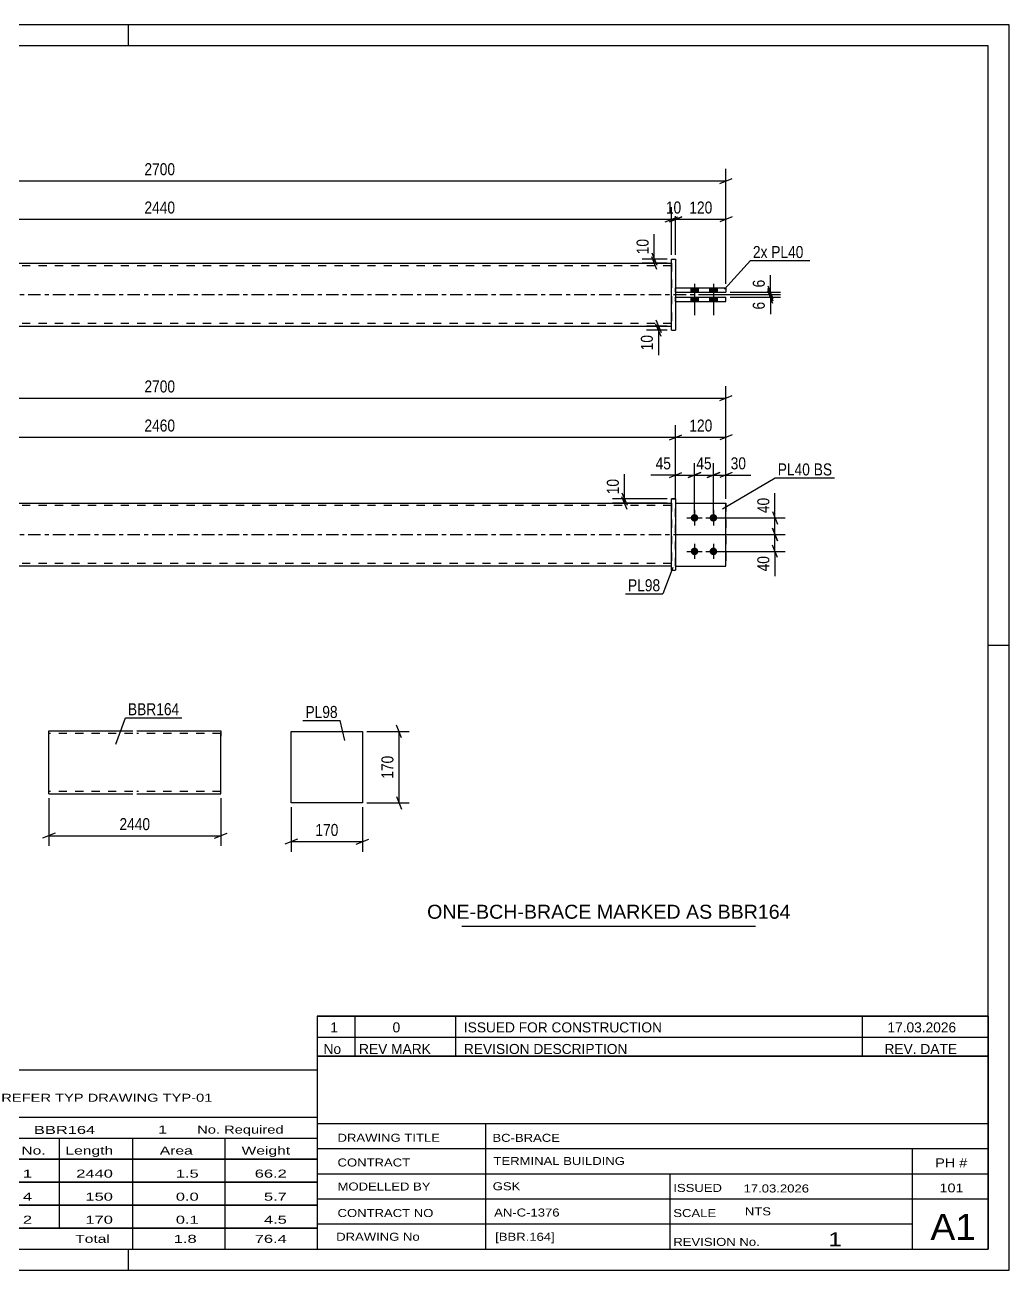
# Model space of a CAD drawing. Header units: millimetres. Extents: x 0 to 420, y 0 to 297.
# Drawn here: x 185.3 to 420, y 0 to 297 of the extents above; entities that cross this region are included whole.
import ezdxf

# ---------------------------------------------------------------- set-up
doc = ezdxf.new("R2010")
doc.units = ezdxf.units.MM
doc.linetypes.add('DXK_LINE_DOT2', pattern=[3.9198, 1.9599, -1.9599])
doc.linetypes.add('DXK_LINE_DOT3', pattern=[5.9187, 2.979, -0.9799, 0.9799, -0.9799])
doc.styles.add('Arial', font='ARIAL.TTF', dxfattribs={"height": 0.2})
doc.styles.add('Arial Narrow', font='ARIALN.TTF', dxfattribs={"height": 0.2})

# ---------------------------------------------------------------- blocks, each defined once
blk = doc.blocks.new('Unknown-580607687-1163')
at = {"color": 5, "linetype": 'Continuous'}
for p, q in [((420, 297), (0, 297)), ((210, 292), (210, 297)), ((420, 0), (420, 297)), ((415, 292), (5, 292)), ((415, 5), (415, 292)), ((420, 149), (415, 149)), ((5, 5), (415, 5)), ((210, 0), (210, 5)), ((0, 0), (420, 0))]:
    blk.add_line(p, q, dxfattribs=at)
blk = doc.blocks.new('Bolt-580607687-1737 - 1734')
at = {"linetype": 'Continuous'}
for points in [[(345, 180.33), (345.19, 180.31), (345.36, 180.25), (345.53, 180.15), (345.67, 180.03), (345.78, 179.88), (345.85, 179.7), (345.89, 179.52), (345.89, 179.33), (345.85, 179.15), (345.78, 178.98), (345.67, 178.82), (345.53, 178.7), (345.36, 178.6), (345.19, 178.55), (345, 178.53), (344.81, 178.55), (344.63, 178.6), (344.47, 178.7), (344.33, 178.82), (344.22, 178.98), (344.14, 179.15), (344.1, 179.33), (344.1, 179.52), (344.14, 179.7), (344.22, 179.88), (344.33, 180.03), (344.47, 180.15), (344.63, 180.25), (344.81, 180.31)], [(349.5, 180.33), (349.69, 180.31), (349.86, 180.25), (350.03, 180.15), (350.17, 180.03), (350.28, 179.88), (350.35, 179.7), (350.39, 179.52), (350.39, 179.33), (350.35, 179.15), (350.28, 178.98), (350.17, 178.82), (350.03, 178.7), (349.86, 178.6), (349.69, 178.55), (349.5, 178.53), (349.31, 178.55), (349.13, 178.6), (348.97, 178.7), (348.83, 178.82), (348.72, 178.98), (348.64, 179.15), (348.6, 179.33), (348.6, 179.52), (348.64, 179.7), (348.72, 179.88), (348.83, 180.03), (348.97, 180.15), (349.13, 180.25), (349.31, 180.31)], [(345, 172.33), (345.19, 172.31), (345.36, 172.25), (345.53, 172.15), (345.67, 172.03), (345.78, 171.88), (345.85, 171.7), (345.89, 171.52), (345.89, 171.33), (345.85, 171.15), (345.78, 170.98), (345.67, 170.82), (345.53, 170.7), (345.36, 170.6), (345.19, 170.55), (345, 170.53), (344.81, 170.55), (344.63, 170.6), (344.47, 170.7), (344.33, 170.82), (344.22, 170.98), (344.14, 171.15), (344.1, 171.33), (344.1, 171.52), (344.14, 171.7), (344.22, 171.88), (344.33, 172.03), (344.47, 172.15), (344.63, 172.25), (344.81, 172.31)], [(349.5, 172.33), (349.69, 172.31), (349.86, 172.25), (350.03, 172.15), (350.17, 172.03), (350.28, 171.88), (350.35, 171.7), (350.39, 171.52), (350.39, 171.33), (350.35, 171.15), (350.28, 170.98), (350.17, 170.82), (350.03, 170.7), (349.86, 170.6), (349.69, 170.55), (349.5, 170.53), (349.31, 170.55), (349.13, 170.6), (348.97, 170.7), (348.83, 170.82), (348.72, 170.98), (348.64, 171.15), (348.6, 171.33), (348.6, 171.52), (348.64, 171.7), (348.72, 171.88), (348.83, 172.03), (348.97, 172.15), (349.13, 172.25), (349.31, 172.31)]]:
    blk.add_hatch(color=1, dxfattribs=at).paths.add_polyline_path(points)
at = {"color": 1, "linetype": 'Continuous'}
for p, q in [((345, 181.23), (345, 177.63)), ((349.5, 181.23), (349.5, 177.63)), ((343.2, 179.43), (346.8, 179.43)), ((347.7, 179.43), (351.3, 179.43)), ((345, 173.23), (345, 169.63)), ((349.5, 173.23), (349.5, 169.63)), ((343.2, 171.43), (346.8, 171.43)), ((347.7, 171.43), (351.3, 171.43))]:
    blk.add_line(p, q, dxfattribs=at)
blk = doc.blocks.new('Part-580607687-1742 - 1734')
at = {"color": 2, "linetype": 'Continuous'}
for p, q in [((95.49, 182.93), (339.5, 182.93)), ((339.5, 167.93), (95.49, 167.93))]:
    blk.add_line(p, q, dxfattribs=at)
at = {"color": 7, "linetype": 'DXK_LINE_DOT2'}
for p, q in [((95.49, 167.93), (95.49, 182.93)), ((339.5, 182.33), (95.49, 182.33)), ((339.5, 182.93), (339.5, 167.93)), ((339.5, 168.53), (95.49, 168.53))]:
    blk.add_line(p, q, dxfattribs=at)
at = {"color": 7, "linetype": 'DXK_LINE_DOT3'}
blk.add_line((85.49, 175.43), (349.5, 175.43), dxfattribs=at)
blk = doc.blocks.new('Part-580607687-1757 - 1734')
at = {"color": 2, "linetype": 'Continuous'}
for p, q in [((340.5, 183.93), (339.5, 183.93)), ((339.5, 166.93), (339.5, 183.93)), ((340.5, 183.93), (340.5, 166.93)), ((339.5, 166.93), (339.5, 166.93)), ((339.5, 166.93), (340.5, 166.93))]:
    blk.add_line(p, q, dxfattribs=at)
at = {"color": 7, "linetype": 'DXK_LINE_DOT2'}
for p, q in [((339.5, 183.93), (339.5, 183.93)), ((339.5, 183.93), (340.5, 183.93)), ((340.5, 183.93), (340.5, 183.93)), ((339.5, 166.93), (340.5, 166.93))]:
    blk.add_line(p, q, dxfattribs=at)
blk = doc.blocks.new('Part-580607687-1777 - 1734')
at = {"color": 2, "linetype": 'Continuous'}
for p, q in [((340.5, 182.93), (352.5, 182.93)), ((352.5, 182.93), (352.5, 182.93)), ((352.5, 167.93), (352.5, 182.93)), ((340.5, 167.93), (352.5, 167.93))]:
    blk.add_line(p, q, dxfattribs=at)
at = {"color": 7, "linetype": 'DXK_LINE_DOT2'}
for p, q in [((340.5, 182.93), (352.5, 182.93)), ((340.5, 167.93), (340.5, 182.93)), ((352.5, 182.93), (352.5, 182.93)), ((340.5, 167.93), (340.5, 167.93)), ((340.5, 167.93), (352.5, 167.93))]:
    blk.add_line(p, q, dxfattribs=at)
blk = doc.blocks.new('Part-580607687-1787 - 1734')
at = {"color": 7, "linetype": 'DXK_LINE_DOT2'}
for p, q in [((340.5, 182.93), (352.5, 182.93)), ((340.5, 167.93), (340.5, 182.93)), ((340.5, 182.93), (352.5, 182.93)), ((352.5, 182.93), (352.5, 182.93)), ((352.5, 182.93), (352.5, 167.93)), ((340.5, 167.93), (340.5, 167.93)), ((340.5, 167.93), (352.5, 167.93)), ((340.5, 167.93), (352.5, 167.93))]:
    blk.add_line(p, q, dxfattribs=at)
blk = doc.blocks.new('Part-580607687-1419 - 1390')
at = {"color": 2, "linetype": 'Continuous'}
for p, q in [((340.5, 234.26), (352.5, 234.26)), ((340.5, 233.26), (352.5, 233.26)), ((352.5, 234.26), (352.5, 233.26))]:
    blk.add_line(p, q, dxfattribs=at)
at = {"color": 7, "linetype": 'DXK_LINE_DOT2'}
for p, q in [((340.5, 233.26), (340.5, 234.26)), ((340.5, 234.26), (352.5, 234.26)), ((340.5, 233.26), (352.5, 233.26)), ((352.5, 234.26), (352.5, 234.26))]:
    blk.add_line(p, q, dxfattribs=at)
blk = doc.blocks.new('Part-580607687-1424 - 1390')
at = {"color": 2, "linetype": 'Continuous'}
for p, q in [((340.5, 232.06), (352.5, 232.06)), ((352.5, 231.06), (352.5, 232.06)), ((340.5, 231.06), (352.5, 231.06))]:
    blk.add_line(p, q, dxfattribs=at)
at = {"color": 7, "linetype": 'DXK_LINE_DOT2'}
for p, q in [((340.5, 231.06), (340.5, 232.06)), ((340.5, 232.06), (352.5, 232.06)), ((340.5, 231.06), (352.5, 231.06))]:
    blk.add_line(p, q, dxfattribs=at)
blk = doc.blocks.new('Part-580607687-1436 - 1390')
at = {"color": 2, "linetype": 'Continuous'}
for p, q in [((339.5, 241.16), (339.5, 241.16)), ((339.5, 224.16), (339.5, 241.16)), ((339.5, 241.16), (340.5, 241.16)), ((340.5, 241.16), (340.5, 241.16)), ((340.5, 241.16), (340.5, 224.16)), ((339.5, 224.16), (340.5, 224.16)), ((339.5, 224.16), (339.5, 224.16)), ((340.5, 224.16), (340.5, 224.16))]:
    blk.add_line(p, q, dxfattribs=at)
at = {"color": 7, "linetype": 'DXK_LINE_DOT2'}
for p, q in [((339.5, 241.16), (339.5, 241.16)), ((339.5, 241.16), (340.5, 241.16)), ((339.5, 224.16), (340.5, 224.16))]:
    blk.add_line(p, q, dxfattribs=at)
blk = doc.blocks.new('Part-580607687-1451 - 1390')
at = {"color": 2, "linetype": 'Continuous'}
for p, q in [((95.49, 240.16), (339.5, 240.16)), ((95.49, 225.16), (339.5, 225.16))]:
    blk.add_line(p, q, dxfattribs=at)
at = {"color": 7, "linetype": 'DXK_LINE_DOT2'}
for p, q in [((95.49, 240.16), (95.49, 225.16)), ((339.5, 239.56), (95.49, 239.56)), ((339.5, 240.16), (339.5, 225.16)), ((339.5, 225.76), (95.49, 225.76))]:
    blk.add_line(p, q, dxfattribs=at)
at = {"color": 7, "linetype": 'DXK_LINE_DOT3'}
blk.add_line((85.49, 232.66), (349.5, 232.66), dxfattribs=at)
blk = doc.blocks.new('Bolt-580607687-1452 - 1390')
at = {"linetype": 'Continuous'}
for points in [[(345.9, 234.26), (344.1, 234.26), (344.1, 233.26), (345.9, 233.26)], [(345.9, 234.26), (344.1, 234.26), (344.1, 233.26), (345.9, 233.26)], [(345.9, 232.06), (344.1, 232.06), (344.1, 231.06), (345.9, 231.06)], [(345.9, 232.06), (344.1, 232.06), (344.1, 231.06), (345.9, 231.06)], [(350.4, 234.26), (348.6, 234.26), (348.6, 233.26), (350.4, 233.26)], [(350.4, 234.26), (348.6, 234.26), (348.6, 233.26), (350.4, 233.26)], [(350.4, 232.06), (348.6, 232.06), (348.6, 231.06), (350.4, 231.06)], [(350.4, 232.06), (348.6, 232.06), (348.6, 231.06), (350.4, 231.06)]]:
    blk.add_hatch(color=1, dxfattribs=at).paths.add_polyline_path(points)
at = {"color": 1, "linetype": 'Continuous'}
for p, q in [((345, 235.26), (345, 227.76)), ((345, 235.26), (345, 227.76)), ((349.5, 235.26), (349.5, 227.76)), ((349.5, 235.26), (349.5, 227.76)), ((344.1, 234.26), (344.1, 233.26)), ((344.1, 234.26), (344.1, 233.26)), ((344.1, 232.06), (344.1, 231.06)), ((344.1, 232.06), (344.1, 231.06)), ((345.9, 234.26), (345.9, 233.26)), ((345.9, 234.26), (345.9, 233.26)), ((345.9, 232.06), (345.9, 231.06)), ((345.9, 232.06), (345.9, 231.06)), ((348.6, 234.26), (348.6, 233.26)), ((348.6, 234.26), (348.6, 233.26)), ((348.6, 232.06), (348.6, 231.06)), ((348.6, 232.06), (348.6, 231.06)), ((350.4, 234.26), (350.4, 233.26)), ((350.4, 234.26), (350.4, 233.26)), ((350.4, 232.06), (350.4, 231.06)), ((350.4, 232.06), (350.4, 231.06))]:
    blk.add_line(p, q, dxfattribs=at)
blk = doc.blocks.new('Part-580607687-2281 - 2275')
at = {"color": 2, "linetype": 'Continuous'}
for p, q in [((248.85, 111.44), (248.85, 128.44)), ((248.85, 128.44), (265.85, 128.44)), ((265.85, 128.44), (265.85, 111.44)), ((265.85, 111.44), (248.85, 111.44))]:
    blk.add_line(p, q, dxfattribs=at)
blk = doc.blocks.new('Part-580607687-2307 - 2300')
at = {"color": 2, "linetype": 'Continuous'}
for p, q in [((191.04, 113.68), (191.04, 128.59)), ((191.04, 128.59), (211.04, 128.59)), ((212.04, 128.59), (232.04, 128.59)), ((232.04, 128.59), (232.04, 128.5)), ((232.04, 128.5), (232.04, 127.39)), ((232.04, 113.59), (232.04, 127.39)), ((191.04, 113.59), (191.04, 113.68)), ((191.04, 113.59), (211.04, 113.59)), ((212.04, 113.59), (232.04, 113.59))]:
    blk.add_line(p, q, dxfattribs=at)
at = {"color": 7, "linetype": 'DXK_LINE_DOT2'}
for p, q in [((211.04, 127.99), (191.04, 127.99)), ((232.04, 127.99), (212.04, 127.99)), ((232.04, 127.39), (232.04, 128.24)), ((191.04, 114.19), (191.04, 114.23)), ((211.04, 114.19), (191.04, 114.19)), ((232.04, 114.19), (212.04, 114.19)), ((232.04, 114.19), (232.04, 114.23))]:
    blk.add_line(p, q, dxfattribs=at)
blk = doc.blocks.new('StraightDimension-580607687-1961 - 1734')
at = {"color": 7, "linetype": 'Continuous'}
for p, q in [((343.5, 189.04), (346.5, 190.24)), ((345, 180.43), (345, 192.49)), ((351, 190.24), (348, 189.04)), ((349.5, 180.43), (349.5, 192.49)), ((345, 189.64), (349.5, 189.64))]:
    blk.add_line(p, q, dxfattribs=at)
at = {"color": 0}
blk.add_wipeout([(349.68, 190.39), (349.68, 194.59), (344.82, 194.59), (344.82, 190.39)], dxfattribs=at)
at = {"color": 3, "style": 'Arial Narrow'}
blk.add_text('45', height=2.863, dxfattribs=at).set_placement((345.42, 190.99))
blk = doc.blocks.new('StraightDimension-580607687-1915 - 1734')
at = {"color": 7, "linetype": 'Continuous'}
for p, q in [((350.5, 179.43), (366.58, 179.43)), ((363.58, 180.93), (364.78, 177.93)), ((364.18, 175.43), (364.18, 179.43)), ((341.5, 175.43), (366.58, 175.43)), ((364.78, 173.93), (363.58, 176.93))]:
    blk.add_line(p, q, dxfattribs=at)
at = {"color": 0}
blk.add_wipeout([(363.43, 184.81), (359.23, 184.81), (359.23, 179.95), (363.43, 179.95)], dxfattribs=at)
at = {"color": 7, "linetype": 'Continuous'}
blk.add_line((364.18, 179.43), (364.18, 185.33), dxfattribs=at)
blk.add_line((364.18, 179.43), (364.18, 185.33), dxfattribs=at)
at = {"color": 3, "style": 'Arial Narrow'}
blk.add_text('40', height=2.863, rotation=90.0002, dxfattribs=at).set_placement((362.83, 180.55))
blk = doc.blocks.new('StraightDimension-580607687-1906 - 1734')
at = {"color": 7, "linetype": 'Continuous'}
for p, q in [((341.5, 175.43), (366.58, 175.43)), ((363.58, 176.93), (364.78, 173.93)), ((364.18, 171.43), (364.18, 175.43)), ((364.78, 169.93), (363.58, 172.93)), ((350.5, 171.43), (366.58, 171.43))]:
    blk.add_line(p, q, dxfattribs=at)
at = {"color": 0}
blk.add_wipeout([(363.43, 170.9), (359.23, 170.9), (359.23, 166.05), (363.43, 166.05)], dxfattribs=at)
at = {"color": 7, "linetype": 'Continuous'}
blk.add_line((364.18, 171.43), (364.18, 165.52), dxfattribs=at)
blk.add_line((364.18, 171.43), (364.18, 165.52), dxfattribs=at)
at = {"color": 3, "style": 'Arial Narrow'}
blk.add_text('40', height=2.863, rotation=90.0002, dxfattribs=at).set_placement((362.83, 166.65))
blk = doc.blocks.new('StraightDimension-580607687-1925 - 1734')
at = {"color": 7, "linetype": 'Continuous'}
for p, q in [((83.99, 208.58), (80.99, 207.38)), ((82.49, 183.93), (82.49, 210.83)), ((82.49, 207.98), (352.5, 207.98)), ((351, 207.38), (354, 208.58)), ((352.5, 183.93), (352.5, 210.83))]:
    blk.add_line(p, q, dxfattribs=at)
at = {"color": 0}
blk.add_wipeout([(221.75, 208.73), (221.75, 212.93), (213.24, 212.93), (213.24, 208.73)], dxfattribs=at)
at = {"color": 3, "style": 'Arial Narrow'}
blk.add_text('2700', height=2.863, dxfattribs=at).set_placement((213.84, 209.33))
blk = doc.blocks.new('StraightDimension-580607687-1871 - 1734')
at = {"color": 7, "linetype": 'Continuous'}
for p, q in [((95.99, 199.26), (92.99, 198.06)), ((94.49, 176.43), (94.49, 201.51)), ((339, 198.06), (342, 199.26)), ((340.5, 183.93), (340.5, 201.51)), ((94.49, 198.66), (340.5, 198.66))]:
    blk.add_line(p, q, dxfattribs=at)
at = {"color": 0}
blk.add_wipeout([(221.75, 199.41), (221.75, 203.61), (213.24, 203.61), (213.24, 199.41)], dxfattribs=at)
at = {"color": 3, "style": 'Arial Narrow'}
blk.add_text('2460', height=2.863, dxfattribs=at).set_placement((213.84, 200.01))
blk = doc.blocks.new('StraightDimension-580607687-1974 - 1734')
at = {"color": 7, "linetype": 'Continuous'}
for p, q in [((339, 189.04), (342, 190.24)), ((340.5, 183.93), (340.5, 192.49)), ((346.5, 190.24), (343.5, 189.04)), ((345, 180.43), (345, 192.49)), ((340.5, 189.64), (345, 189.64))]:
    blk.add_line(p, q, dxfattribs=at)
at = {"color": 0}
blk.add_wipeout([(339.97, 190.39), (339.97, 194.59), (335.12, 194.59), (335.12, 190.39)], dxfattribs=at)
at = {"color": 7, "linetype": 'Continuous'}
blk.add_line((340.5, 189.64), (334.59, 189.64), dxfattribs=at)
blk.add_line((340.5, 189.64), (334.59, 189.64), dxfattribs=at)
at = {"color": 3, "style": 'Arial Narrow'}
blk.add_text('45', height=2.863, dxfattribs=at).set_placement((335.72, 190.99))
blk = doc.blocks.new('StraightDimension-580607687-1886 - 1734')
at = {"color": 7, "linetype": 'Continuous'}
for p, q in [((339, 198.06), (342, 199.26)), ((340.5, 183.93), (340.5, 201.51)), ((354, 199.26), (351, 198.06)), ((352.5, 183.93), (352.5, 201.51)), ((340.5, 198.66), (352.5, 198.66))]:
    blk.add_line(p, q, dxfattribs=at)
at = {"color": 0}
blk.add_wipeout([(349.84, 199.41), (349.84, 203.61), (343.16, 203.61), (343.16, 199.41)], dxfattribs=at)
at = {"color": 3, "style": 'Arial Narrow'}
blk.add_text('120', height=2.863, dxfattribs=at).set_placement((343.76, 200.01))
blk = doc.blocks.new('StraightDimension-580607687-1945 - 1734')
at = {"color": 7, "linetype": 'Continuous'}
for p, q in [((348, 189.04), (351, 190.24)), ((349.5, 180.43), (349.5, 192.49)), ((354, 190.24), (351, 189.04)), ((352.5, 183.93), (352.5, 192.49)), ((349.5, 189.64), (352.5, 189.64))]:
    blk.add_line(p, q, dxfattribs=at)
at = {"color": 0}
blk.add_wipeout([(357.88, 190.39), (357.88, 194.59), (353.02, 194.59), (353.02, 190.39)], dxfattribs=at)
at = {"color": 7, "linetype": 'Continuous'}
blk.add_line((352.5, 189.64), (358.4, 189.64), dxfattribs=at)
blk.add_line((352.5, 189.64), (358.4, 189.64), dxfattribs=at)
at = {"color": 3, "style": 'Arial Narrow'}
blk.add_text('30', height=2.863, dxfattribs=at).set_placement((353.62, 190.99))
blk = doc.blocks.new('StraightDimension-580607687-1991 - 1734')
at = {"color": 7, "linetype": 'Continuous'}
for p, q in [((327.7, 185.43), (328.9, 182.43)), ((328.9, 181.43), (327.7, 184.43)), ((338.5, 183.93), (325.45, 183.93)), ((338.5, 182.93), (325.45, 182.93)), ((328.3, 182.93), (328.3, 183.93))]:
    blk.add_line(p, q, dxfattribs=at)
at = {"color": 0}
blk.add_wipeout([(327.55, 189.31), (323.35, 189.31), (323.35, 184.45), (327.55, 184.45)], dxfattribs=at)
at = {"color": 7, "linetype": 'Continuous'}
blk.add_line((328.3, 183.93), (328.3, 189.83), dxfattribs=at)
blk.add_line((328.3, 183.93), (328.3, 189.83), dxfattribs=at)
at = {"color": 3, "style": 'Arial Narrow'}
blk.add_text('10', height=2.863, rotation=90.0002, dxfattribs=at).set_placement((326.95, 185.05))
blk = doc.blocks.new('StraightDimension-580607687-1634 - 1390')
at = {"color": 7, "linetype": 'Continuous'}
for p, q in [((82.49, 235.26), (82.49, 262.65)), ((352.5, 235.26), (352.5, 262.65)), ((83.99, 260.4), (80.99, 259.2)), ((82.49, 259.8), (352.5, 259.8)), ((351, 259.2), (354, 260.4))]:
    blk.add_line(p, q, dxfattribs=at)
at = {"color": 0}
blk.add_wipeout([(221.75, 260.55), (221.75, 264.75), (213.24, 264.75), (213.24, 260.55)], dxfattribs=at)
at = {"color": 3, "style": 'Arial Narrow'}
blk.add_text('2700', height=2.863, dxfattribs=at).set_placement((213.84, 261.15))
blk = doc.blocks.new('StraightDimension-580607687-1564 - 1390')
at = {"color": 7, "linetype": 'Continuous'}
for p, q in [((362.49, 234.76), (363.69, 231.76)), ((348.25, 232.66), (365.49, 232.66)), ((353.5, 233.26), (365.49, 233.26)), ((363.69, 231.16), (362.49, 234.16)), ((363.09, 232.66), (363.09, 233.26))]:
    blk.add_line(p, q, dxfattribs=at)
at = {"color": 0}
blk.add_wipeout([(362.34, 236.82), (358.14, 236.82), (358.14, 233.79), (362.34, 233.79)], dxfattribs=at)
at = {"color": 7, "linetype": 'Continuous'}
blk.add_line((363.09, 233.26), (363.09, 237.34), dxfattribs=at)
blk.add_line((363.09, 233.26), (363.09, 237.34), dxfattribs=at)
at = {"color": 3, "style": 'Arial Narrow'}
blk.add_text('6', height=2.86, rotation=90.0002, dxfattribs=at).set_placement((361.74, 234.39))
blk = doc.blocks.new('StraightDimension-580607687-1573 - 1390')
at = {"color": 7, "linetype": 'Continuous'}
for p, q in [((348.25, 232.66), (365.49, 232.66)), ((353.5, 232.06), (365.49, 232.06)), ((362.49, 234.16), (363.69, 231.16)), ((363.69, 230.56), (362.49, 233.56)), ((363.09, 232.06), (363.09, 232.66))]:
    blk.add_line(p, q, dxfattribs=at)
at = {"color": 0}
blk.add_wipeout([(362.34, 231.54), (358.14, 231.54), (358.14, 228.51), (362.34, 228.51)], dxfattribs=at)
at = {"color": 7, "linetype": 'Continuous'}
blk.add_line((363.09, 232.06), (363.09, 227.98), dxfattribs=at)
blk.add_line((363.09, 232.06), (363.09, 227.98), dxfattribs=at)
at = {"color": 3, "style": 'Arial Narrow'}
blk.add_text('6', height=2.86, rotation=90.0002, dxfattribs=at).set_placement((361.74, 229.11))
blk = doc.blocks.new('StraightDimension-580607687-1603 - 1390')
at = {"color": 7, "linetype": 'Continuous'}
for p, q in [((340.5, 242.16), (340.5, 253.51)), ((352.5, 235.26), (352.5, 253.51)), ((339, 250.06), (342, 251.26)), ((340.5, 250.66), (352.5, 250.66)), ((354, 251.26), (351, 250.06))]:
    blk.add_line(p, q, dxfattribs=at)
at = {"color": 0}
blk.add_wipeout([(349.84, 251.41), (349.84, 255.61), (343.16, 255.61), (343.16, 251.41)], dxfattribs=at)
at = {"color": 3, "style": 'Arial Narrow'}
blk.add_text('120', height=2.863, dxfattribs=at).set_placement((343.76, 252.01))
blk = doc.blocks.new('StraightDimension-580607687-1677 - 1390')
at = {"color": 7, "linetype": 'Continuous'}
for p, q in [((338.5, 241.16), (332.55, 241.16)), ((334.8, 242.66), (336, 239.66)), ((336, 238.66), (334.8, 241.66)), ((335.4, 240.16), (335.4, 241.16)), ((338.5, 240.16), (332.55, 240.16))]:
    blk.add_line(p, q, dxfattribs=at)
at = {"color": 0}
blk.add_wipeout([(334.65, 246.54), (330.45, 246.54), (330.45, 241.69), (334.65, 241.69)], dxfattribs=at)
at = {"color": 7, "linetype": 'Continuous'}
blk.add_line((335.4, 241.16), (335.4, 247.07), dxfattribs=at)
blk.add_line((335.4, 241.16), (335.4, 247.07), dxfattribs=at)
at = {"color": 3, "style": 'Arial Narrow'}
blk.add_text('10', height=2.863, rotation=90.0002, dxfattribs=at).set_placement((334.05, 242.29))
blk = doc.blocks.new('StraightDimension-580607687-1613 - 1390')
at = {"color": 7, "linetype": 'Continuous'}
for p, q in [((339.5, 242.16), (339.5, 253.51)), ((340.5, 242.16), (340.5, 253.51)), ((338, 250.06), (341, 251.26)), ((342, 251.26), (339, 250.06)), ((339.5, 250.66), (340.5, 250.66))]:
    blk.add_line(p, q, dxfattribs=at)
at = {"color": 0}
blk.add_wipeout([(342.43, 251.41), (342.43, 255.61), (337.57, 255.61), (337.57, 251.41)], dxfattribs=at)
at = {"color": 3, "style": 'Arial Narrow'}
blk.add_text('10', height=2.863, dxfattribs=at).set_placement((338.17, 252.01))
blk = doc.blocks.new('StraightDimension-580607687-1623 - 1390')
at = {"color": 7, "linetype": 'Continuous'}
for p, q in [((95.49, 242.16), (95.49, 253.51)), ((339.5, 242.16), (339.5, 253.51)), ((96.99, 251.26), (93.99, 250.06)), ((95.49, 250.66), (339.5, 250.66)), ((338, 250.06), (341, 251.26))]:
    blk.add_line(p, q, dxfattribs=at)
at = {"color": 0}
blk.add_wipeout([(221.75, 251.41), (221.75, 255.61), (213.24, 255.61), (213.24, 251.41)], dxfattribs=at)
at = {"color": 3, "style": 'Arial Narrow'}
blk.add_text('2440', height=2.863, dxfattribs=at).set_placement((213.84, 252.01))
blk = doc.blocks.new('StraightDimension-580607687-1688 - 1390')
at = {"color": 7, "linetype": 'Continuous'}
for p, q in [((335.81, 226.66), (337.01, 223.66)), ((338.5, 225.16), (333.56, 225.16)), ((338.5, 224.16), (333.56, 224.16)), ((337.01, 222.66), (335.81, 225.66)), ((336.41, 224.16), (336.41, 225.16))]:
    blk.add_line(p, q, dxfattribs=at)
at = {"color": 0}
blk.add_wipeout([(335.66, 223.64), (331.46, 223.64), (331.46, 218.78), (335.66, 218.78)], dxfattribs=at)
at = {"color": 7, "linetype": 'Continuous'}
blk.add_line((336.41, 224.16), (336.41, 218.26), dxfattribs=at)
blk.add_line((336.41, 224.16), (336.41, 218.26), dxfattribs=at)
at = {"color": 3, "style": 'Arial Narrow'}
blk.add_text('10', height=2.863, rotation=90.0002, dxfattribs=at).set_placement((335.06, 219.38))
blk = doc.blocks.new('StraightDimension-580607687-2283 - 2275')
at = {"color": 7, "linetype": 'Continuous'}
for p, q in [((248.85, 110.44), (248.85, 99.8)), ((265.85, 110.44), (265.85, 99.8)), ((250.35, 102.8), (247.35, 101.6)), ((248.85, 102.2), (265.85, 102.2)), ((264.35, 101.6), (267.35, 102.8))]:
    blk.add_line(p, q, dxfattribs=at)
at = {"color": 0}
blk.add_wipeout([(260.69, 102.95), (260.69, 107.15), (254, 107.15), (254, 102.95)], dxfattribs=at)
at = {"color": 3, "style": 'Arial Narrow'}
blk.add_text('170', height=2.863, dxfattribs=at).set_placement((254.6, 103.55))
blk = doc.blocks.new('StraightDimension-580607687-2288 - 2275')
at = {"color": 7, "linetype": 'Continuous'}
for p, q in [((266.85, 128.44), (276.95, 128.44)), ((275.15, 126.94), (273.95, 129.94)), ((274.55, 111.44), (274.55, 128.44)), ((273.95, 112.94), (275.15, 109.94)), ((266.85, 111.44), (276.95, 111.44))]:
    blk.add_line(p, q, dxfattribs=at)
at = {"color": 0}
blk.add_wipeout([(273.8, 123.28), (269.6, 123.28), (269.6, 116.6), (273.8, 116.6)], dxfattribs=at)
at = {"color": 3, "style": 'Arial Narrow'}
blk.add_text('170', height=2.863, rotation=90.0002, dxfattribs=at).set_placement((273.2, 117.2))
blk = doc.blocks.new('StraightDimension-580607687-2312 - 2300')
at = {"color": 7, "linetype": 'Continuous'}
for p, q in [((191.04, 112.59), (191.04, 101.19)), ((232.04, 112.59), (232.04, 101.19)), ((192.54, 104.19), (189.54, 102.99)), ((230.54, 102.99), (233.54, 104.19)), ((191.04, 103.59), (232.04, 103.59))]:
    blk.add_line(p, q, dxfattribs=at)
at = {"color": 0}
blk.add_wipeout([(215.79, 104.34), (215.79, 108.54), (207.28, 108.54), (207.28, 104.34)], dxfattribs=at)
at = {"color": 3, "style": 'Arial Narrow'}
blk.add_text('2440', height=2.863, dxfattribs=at).set_placement((207.88, 104.94))
blk = doc.blocks.new('Unknown-580607687-3677')
at = {"color": 7, "linetype": 'Continuous'}
for p, q in [((255, 51.05), (255, 5)), ((255, 51.05), (415, 51.05)), ((415, 51), (415, 5)), ((255, 35), (415, 35)), ((295.14, 35), (295.14, 5)), ((255, 29), (415, 29)), ((397, 5.05), (397, 29.05)), ((255, 23), (415, 23)), ((339.14, 23), (339.14, 5)), ((255, 17), (415, 17)), ((255, 11), (397, 11)), ((255, 5), (415, 5))]:
    blk.add_line(p, q, dxfattribs=at)
at = {"color": 7, "style": 'Arial Narrow'}
for s, height, width, p in [('DRAWING TITLE', 1.9089, 1.425378, (259.88, 30.61)), ('BC-BRACE', 1.909, 1.425378, (296.81, 30.59)), ('TERMINAL BUILDING', 1.9089, 1.425378, (297.06, 25.07)), ('CONTRACT', 1.909, 1.425378, (259.88, 24.71)), ('MODELLED BY', 1.9089, 1.425378, (259.88, 18.98)), ('GSK', 1.909, 1.425378, (296.88, 19.04)), ('ISSUED', 1.909, 1.425378, (339.94, 18.64)), ('17.03.2026', 1.909, 1.425378, (356.69, 18.52)), ('CONTRACT NO', 1.9089, 1.425378, (259.88, 12.66)), ('AN-C-1376', 1.909, 1.425378, (297.23, 12.78)), ('SCALE', 1.909, 1.425378, (339.94, 12.65)), ('A1', 6.204, 1.25, (401.24, 7.2)), ('DRAWING No', 1.909, 1.425378, (259.56, 7)), ('[BBR.164]', 1.909, 1.425378, (297.46, 6.99)), ('1', 3.34, 1.5, (376.91, 5.68)), ('REVISION No.', 1.9089, 1.425378, (339.94, 5.77))]:
    blk.add_text(s, height=height, dxfattribs=dict(at, width=width)).set_placement(p)
at = {"color": 7, "linetype": 'Continuous', "style": 'Arial Narrow'}
for s, height, width, p in [('PH #', 2.1, 1.42538, (402.4, 24.55)), ('101', 2.1, 1.42538, (403.41, 18.55)), ('NTS', 1.909, 1.425378, (357, 13.05))]:
    blk.add_text(s, height=height, dxfattribs=dict(at, width=width)).set_placement(p)
blk = doc.blocks.new('Unknown-580607687-3678')
at = {"color": 7, "linetype": 'Continuous'}
for p, q in [((255, 60.55), (415, 60.55)), ((415, 60.55), (255, 60.55)), ((255, 60.55), (255, 55.55)), ((264, 60.55), (264, 55.55)), ((288, 60.55), (288, 55.55)), ((385, 60.55), (385, 55.55)), ((415, 60.55), (415, 55.55)), ((255, 55.55), (415, 55.55)), ((255, 55.55), (255, 51.05)), ((255, 55.55), (415, 55.55)), ((264, 55.55), (264, 51.05)), ((288, 55.55), (288, 51.05)), ((385, 55.55), (385, 51.05)), ((415, 55.55), (415, 51.05)), ((415, 51.05), (255, 51.05))]:
    blk.add_line(p, q, dxfattribs=at)
at = {"color": 7, "linetype": 'Continuous', "style": 'Arial Narrow'}
for s, height, width, p in [('1', 2.39, 1.196471, (258.16, 56.7)), ('0', 2.39, 1.196471, (273, 56.7)), ('ISSUED FOR CONSTRUCTION', 2.3861, 1.196471, (290, 56.7)), ('17.03.2026', 2.386, 1.196471, (391, 56.7)), ('No', 2.386, 1.2, (256.54, 51.55)), ('REV MARK', 2.386, 1.2, (265, 51.55)), ('REVISION DESCRIPTION', 2.3861, 1.2, (290, 51.55)), ('REV. DATE', 2.386, 1.2, (390.28, 51.55))]:
    blk.add_text(s, height=height, dxfattribs=dict(at, width=width)).set_placement(p)
blk = doc.blocks.new('Unknown-580607687-3679')
at = {"color": 7, "linetype": 'Continuous'}
for p, q in [((95, 47.75), (255, 47.75)), ((95, 36.5), (95, 47.75)), ((255, 47.75), (255, 36.5)), ((95, 36.5), (255, 36.5)), ((95, 36.5), (95, 31.5)), ((255, 36.5), (255, 31.5)), ((95, 31.5), (255, 31.5)), ((95, 31.5), (95, 26.5)), ((119, 31.5), (119, 26.5)), ((154.5, 31.5), (154.5, 26.5)), ((180.5, 31.5), (180.5, 26.5)), ((193.5, 31.5), (193.5, 26.5)), ((211, 31.5), (211, 26.5)), ((233, 31.5), (233, 26.5)), ((255, 31.5), (255, 26.5)), ((95, 26.5), (255, 26.5)), ((95, 26.45), (95, 21.05)), ((95, 26.45), (255, 26.45)), ((119, 26.5), (119, 21)), ((154.5, 26.5), (154.5, 21)), ((180.5, 26.5), (180.5, 21)), ((193.5, 26.5), (193.5, 21)), ((211, 26.5), (211, 21)), ((233, 26.5), (233, 21)), ((255, 26.45), (255, 21.05)), ((95, 21.05), (255, 21.05)), ((95, 20.95), (95, 15.55)), ((95, 20.95), (255, 20.95)), ((119, 21), (119, 15.5)), ((154.5, 21), (154.5, 15.5)), ((180.5, 21), (180.5, 15.5)), ((193.5, 21), (193.5, 15.5)), ((211, 21), (211, 15.5)), ((233, 21), (233, 15.5)), ((255, 20.95), (255, 15.55)), ((95, 15.55), (255, 15.55)), ((95, 15.45), (95, 10.05)), ((95, 15.45), (255, 15.45)), ((119, 15.5), (119, 10)), ((154.5, 15.5), (154.5, 10)), ((180.5, 15.5), (180.5, 10)), ((193.5, 15.5), (193.5, 10)), ((211, 15.5), (211, 10)), ((233, 15.5), (233, 10)), ((255, 15.45), (255, 10.05)), ((95, 10.05), (255, 10.05)), ((95, 10), (255, 10)), ((95, 10), (95, 5)), ((211, 10), (211, 5)), ((233, 10), (233, 5)), ((255, 10), (255, 5)), ((95, 5), (255, 5))]:
    blk.add_line(p, q, dxfattribs=at)
at = {"color": 7, "style": 'Arial Narrow'}
for s, height, width, p in [('GENERAL NOTES & WELD DETAILS :', 2.8633, 1.4, (96.15, 40.06)), ('REFER TYP DRAWING TYP-01', 1.9089, 1.6, (179.7, 40.16)), ("MATERIAL LIST FOR ASSEMBLY MK'D", 1.9089, 1.6, (96.15, 32.56)), ('BBR164', 1.909, 1.794707, (187.48, 32.47)), ('1', 1.91, 1.794707, (217.08, 32.56)), ('No. Required', 1.9089, 1.6, (226.41, 32.56)), ('Mark', 1.909, 1.7, (96.34, 27.5)), ('Profile', 1.909, 1.7, (129.41, 27.5)), ('Material', 1.909, 1.7, (159.54, 27.56)), ('No.', 1.909, 1.7, (184.5, 27.56)), ('Length', 1.909, 1.7, (195, 27.56)), ('Area', 1.909, 1.7, (217.5, 27.56)), ('Weight', 1.909, 1.7, (237, 27.56))]:
    blk.add_text(s, height=height, dxfattribs=dict(at, width=width)).set_placement(p)
at = {"color": 7, "linetype": 'Continuous', "style": 'Arial Narrow'}
for s, height, width, p in [('BBR164', 1.909, 1.794707, (96.5, 22.06)), ('SHS150*6', 1.909, 1.794707, (121, 22.06)), ('E350', 1.909, 1.794707, (160.74, 22.06)), ('1', 1.91, 1.794707, (184.86, 22.06)), ('2440', 1.909, 1.794707, (197.58, 22.06)), ('1.5', 1.909, 1.794707, (221.32, 22.06)), ('66.2', 1.909, 1.794707, (240.14, 22.06)), ('PL40', 1.909, 1.794707, (96.5, 16.56)), ('PL10*120', 1.909, 1.794707, (121, 16.56)), ('E350', 1.909, 1.794707, (160.74, 16.56)), ('4', 1.91, 1.794707, (184.86, 16.56)), ('150', 1.909, 1.794707, (199.77, 16.56)), ('0.0', 1.909, 1.794707, (221.32, 16.56)), ('5.7', 1.909, 1.794707, (242.33, 16.56)), ('PL98', 1.909, 1.794707, (96.5, 11.06)), ('PL10*170', 1.909, 1.794707, (121, 11.06)), ('E350', 1.909, 1.794707, (160.74, 11.06)), ('2', 1.91, 1.794707, (184.86, 11.06)), ('170', 1.909, 1.794707, (199.77, 11.06)), ('0.1', 1.909, 1.794707, (221.32, 11.06)), ('4.5', 1.909, 1.794707, (242.33, 11.06)), ('Total', 1.909, 1.7, (197.33, 6.5)), ('1.8', 1.909, 1.794707, (220.83, 6.5)), ('76.4', 1.909, 1.794707, (240.14, 6.5))]:
    blk.add_text(s, height=height, dxfattribs=dict(at, width=width)).set_placement(p)
blk = doc.blocks.new('Unknown-580607687-3680')
at = {"color": 7, "linetype": 'Continuous'}
blk.add_line((289.5, 82.05), (359.5, 82.05), dxfattribs=at)
at = {"color": 7, "style": 'Arial'}
blk.add_text('ONE-BCH-BRACE MARKED AS BBR164', height=3.3428, dxfattribs=at).set_placement((281.23, 83.8))
blk = doc.blocks.new('Mark-580607687-1753 - 1734')
at = {"color": 0}
blk.add_wipeout([(336.82, 161.91), (336.82, 164.91), (329.14, 164.91), (329.14, 161.91)], dxfattribs=at)
blk.add_wipeout([(336.82, 161.91), (336.82, 164.91), (329.14, 164.91), (329.14, 161.91)], dxfattribs=at)
at = {"color": 30, "linetype": 'Continuous'}
for p in [(339.8, 167.62), (328.54, 161.31)]:
    blk.add_line(p, (337.42, 161.31), dxfattribs=at)
at = {"color": 3, "style": 'Arial Narrow'}
blk.add_text('PL98', height=2.863, dxfattribs=at).set_placement((329.14, 161.91))
blk = doc.blocks.new('MarkSet-580607687-2039 - 1734')
at = {"color": 0}
blk.add_wipeout([(372.52, 189.54), (372.52, 192.54), (364.84, 192.54), (364.84, 189.54)], dxfattribs=at)
blk.add_wipeout([(372.52, 189.54), (372.52, 192.54), (364.84, 192.54), (364.84, 189.54)], dxfattribs=at)
at = {"color": 30, "linetype": 'Continuous'}
blk.add_line((351.66, 181.56), (364.24, 188.94), dxfattribs=at)
at = {"color": 0}
blk.add_wipeout([(377.8, 189.54), (377.8, 192.54), (373.42, 192.54), (373.42, 189.54)], dxfattribs=at)
blk.add_wipeout([(377.8, 189.54), (377.8, 192.54), (373.42, 192.54), (373.42, 189.54)], dxfattribs=at)
at = {"color": 30, "linetype": 'Continuous'}
blk.add_line((364.24, 188.94), (378.4, 188.94), dxfattribs=at)
at = {"color": 3, "style": 'Arial Narrow'}
for s, p in [('PL40', (364.84, 189.54)), ('BS', (373.42, 189.54))]:
    blk.add_text(s, height=2.863, dxfattribs=at).set_placement(p)
blk = doc.blocks.new('MarkSet-580607687-1725 - 1390')
at = {"color": 0}
blk.add_wipeout([(362.39, 241.4), (362.39, 244.4), (358.92, 244.4), (358.92, 241.4)], dxfattribs=at)
blk.add_wipeout([(362.39, 241.4), (362.39, 244.4), (358.92, 244.4), (358.92, 241.4)], dxfattribs=at)
at = {"color": 30, "linetype": 'Continuous'}
blk.add_line((352.11, 233.99), (358.32, 240.8), dxfattribs=at)
at = {"color": 0}
blk.add_wipeout([(370.97, 241.4), (370.97, 244.4), (363.29, 244.4), (363.29, 241.4)], dxfattribs=at)
blk.add_wipeout([(370.97, 241.4), (370.97, 244.4), (363.29, 244.4), (363.29, 241.4)], dxfattribs=at)
at = {"color": 30, "linetype": 'Continuous'}
blk.add_line((358.32, 240.8), (372.47, 240.8), dxfattribs=at)
at = {"color": 3, "style": 'Arial Narrow'}
for s, p in [('2x', (358.92, 241.4)), ('PL40', (363.29, 241.4))]:
    blk.add_text(s, height=2.863, dxfattribs=at).set_placement(p)
blk = doc.blocks.new('Mark-580607687-2277 - 2275')
at = {"color": 0}
blk.add_wipeout([(259.91, 131.69), (259.91, 134.69), (252.23, 134.69), (252.23, 131.69)], dxfattribs=at)
blk.add_wipeout([(259.91, 131.69), (259.91, 134.69), (252.23, 134.69), (252.23, 131.69)], dxfattribs=at)
at = {"color": 30, "linetype": 'Continuous'}
for p in [(251.63, 131.09), (261.62, 126.31)]:
    blk.add_line(p, (260.51, 131.09), dxfattribs=at)
at = {"color": 3, "style": 'Arial Narrow'}
blk.add_text('PL98', height=2.863, dxfattribs=at).set_placement((252.23, 131.69))
blk = doc.blocks.new('Mark-580607687-2303 - 2300')
at = {"color": 0}
blk.add_wipeout([(222.14, 132.35), (222.14, 135.35), (209.9, 135.35), (209.9, 132.35)], dxfattribs=at)
blk.add_wipeout([(222.14, 132.35), (222.14, 135.35), (209.9, 135.35), (209.9, 132.35)], dxfattribs=at)
at = {"color": 30, "linetype": 'Continuous'}
for p, q in [((207.03, 125.43), (209.3, 131.75)), ((209.3, 131.75), (222.74, 131.75))]:
    blk.add_line(p, q, dxfattribs=at)
at = {"color": 3, "style": 'Arial Narrow'}
blk.add_text('BBR164', height=2.863, dxfattribs=at).set_placement((209.9, 132.35))

msp = doc.modelspace()

# ---------------------------------------------------------------- block references
for name in ['Unknown-580607687-1163', 'Part-580607687-1436 - 1390', 'Part-580607687-1451 - 1390', 'Bolt-580607687-1452 - 1390', 'Part-580607687-1419 - 1390', 'Part-580607687-1424 - 1390', 'Part-580607687-1742 - 1734', 'Part-580607687-1757 - 1734', 'Part-580607687-1777 - 1734', 'Part-580607687-1787 - 1734', 'Bolt-580607687-1737 - 1734', 'Part-580607687-2307 - 2300', 'Part-580607687-2281 - 2275', 'Unknown-580607687-3680', 'Unknown-580607687-3678', 'Unknown-580607687-3677', 'Unknown-580607687-3679']:
    msp.add_blockref(name, (0, 0))

# ---------------------------------------------------------------- next in the draw order: block references
for name in ['StraightDimension-580607687-1634 - 1390', 'StraightDimension-580607687-1688 - 1390', 'StraightDimension-580607687-1961 - 1734', 'Mark-580607687-1753 - 1734', 'Mark-580607687-2303 - 2300', 'Mark-580607687-2277 - 2275', 'StraightDimension-580607687-2312 - 2300', 'StraightDimension-580607687-2283 - 2275']:
    msp.add_blockref(name, (0, 0))

# ---------------------------------------------------------------- next in the draw order: block references
for name in ['StraightDimension-580607687-1564 - 1390', 'StraightDimension-580607687-1915 - 1734', 'StraightDimension-580607687-2288 - 2275']:
    msp.add_blockref(name, (0, 0))

# ---------------------------------------------------------------- next in the draw order: block references
for name in ['StraightDimension-580607687-1573 - 1390', 'StraightDimension-580607687-1925 - 1734', 'StraightDimension-580607687-1906 - 1734']:
    msp.add_blockref(name, (0, 0))

# ---------------------------------------------------------------- next in the draw order: block references
for name in ['StraightDimension-580607687-1603 - 1390', 'StraightDimension-580607687-1871 - 1734']:
    msp.add_blockref(name, (0, 0))

# ---------------------------------------------------------------- next in the draw order: block references
for name in ['StraightDimension-580607687-1677 - 1390', 'MarkSet-580607687-1725 - 1390', 'StraightDimension-580607687-1974 - 1734']:
    msp.add_blockref(name, (0, 0))

# ---------------------------------------------------------------- next in the draw order: block references
for name in ['StraightDimension-580607687-1613 - 1390', 'StraightDimension-580607687-1886 - 1734']:
    msp.add_blockref(name, (0, 0))

# ---------------------------------------------------------------- next in the draw order: block references
for name in ['StraightDimension-580607687-1623 - 1390', 'StraightDimension-580607687-1945 - 1734', 'StraightDimension-580607687-1991 - 1734']:
    msp.add_blockref(name, (0, 0))

# ---------------------------------------------------------------- next in the draw order: block references
msp.add_blockref('MarkSet-580607687-2039 - 1734', (0, 0))

doc.saveas('drawing.dxf')
